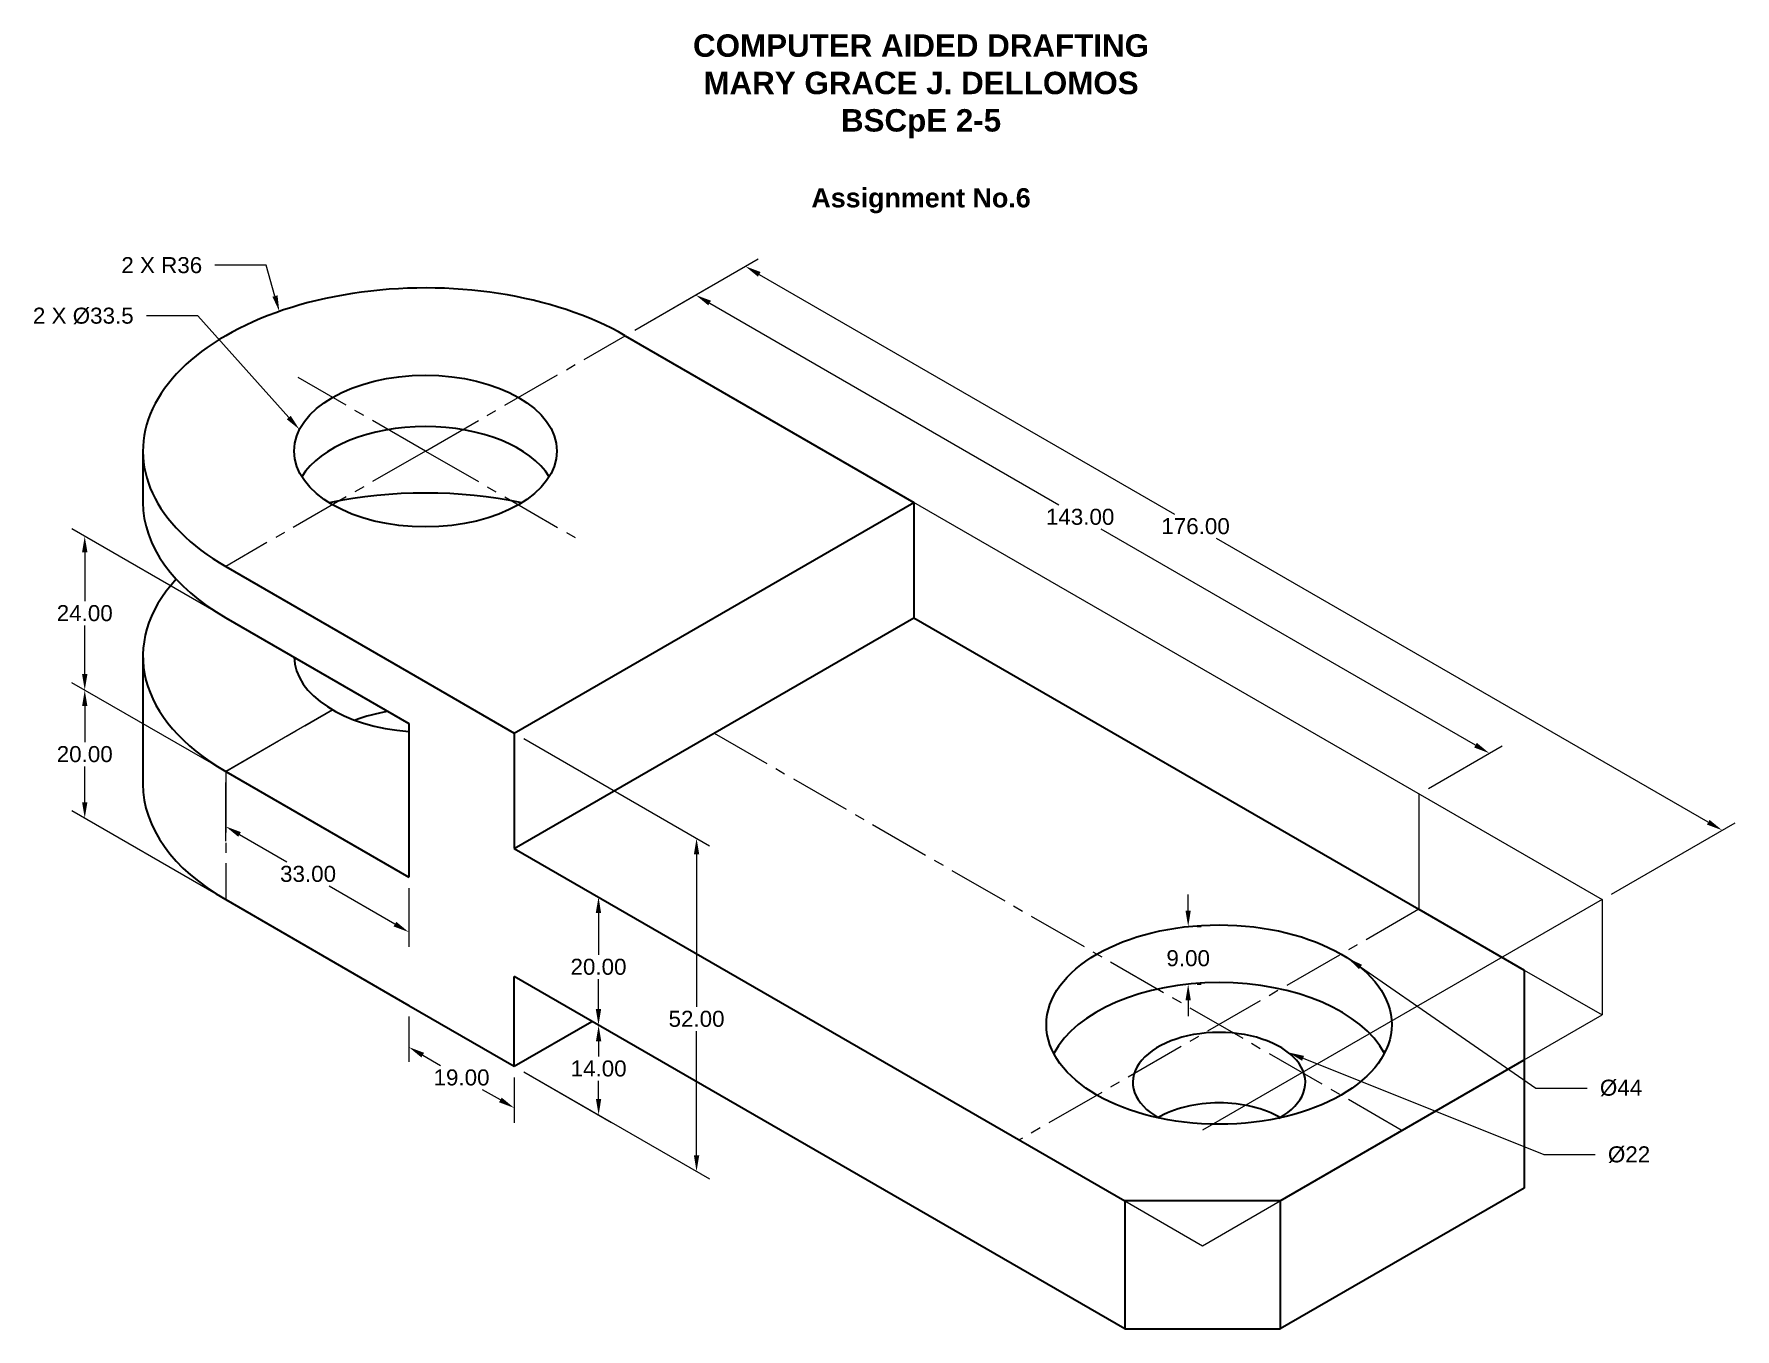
# Model space of a CAD drawing. Header units: millimetres. Extents: x 32458 to 32723, y -160 to 42.
import ezdxf
from ezdxf import colors
from ezdxf.entities.mleader import LeaderData, LeaderLine
from ezdxf.math import Vec2, Vec3

# ---------------------------------------------------------------- set-up
doc = ezdxf.new("R2010")
doc.units = ezdxf.units.MM
doc.linetypes.add('CENTER2', pattern=[28.575, 19.05, -3.175, 3.175, -3.175])
for name, color, linetype, lineweight, true_color in [('centerline', 7, 'CENTER2', 13, 0xffcd00), ('construction', 7, 'Continuous', 9, 0x0072ce), ('dimension', 7, 'Continuous', 13, 0x509e2f)]:
    doc.layers.add(name, color=color, linetype=linetype, lineweight=lineweight, true_color=true_color)
doc.layers.add('objectline', color=7, linetype='Continuous', lineweight=30)
doc.styles.get("Standard").update_dxf_attribs({"font": 'arial.ttf'})
doc.dimstyles.new('grace', dxfattribs={"dimtxt": 2.5, "dimasz": 2.5, "dimexe": 2, "dimexo": 1.5, "dimtad": 0, "dimtih": 1, "dimtoh": 1, "dimzin": 9, "dimdsep": 46, "dimtxsty": 'Standard', "dimcen": 0.5, "dimclrd": 256, "dimclre": 256, "dimclrt": 256, "dimadec": 0, "dimazin": 0, "dimtfac": 1, "dimtofl": 0, "dimtmove": 0, "dimatfit": 3, "dimfxl": 1, "dimtfillclr": 256, "dimlwd": -1, "dimlwe": -1, "dimarcsym": 1})

# ---------------------------------------------------------------- blocks, each defined once
blk = doc.blocks.new('*D17')
at = {"layer": 'Defpoints', "color": 0, "transparency": 16777216}
for p in [(32487.63, -48.94), (32465.64, -60.24), (32487.63, -72.94)]:
    blk.add_point(p, dxfattribs=at)
at = {"layer": 'dimension', "transparency": 16777216}
for p, q in [((32486.13, -48.07), (32463.64, -35.08)), ((32465.64, -38.74), (32465.64, -46.34)), ((32465.64, -57.74), (32465.64, -50.14)), ((32486.13, -72.07), (32463.64, -59.08))]:
    blk.add_line(p, q, dxfattribs=at)
for points in [[(32465.22, -38.74), (32466.06, -38.74), (32465.64, -36.24)], [(32465.22, -57.74), (32466.06, -57.74), (32465.64, -60.24)]]:
    blk.add_solid(points, dxfattribs=at)
at = {"layer": 'dimension', "transparency": 16777216, "insert": (32465.64, -48.24), "char_height": 2.5, "attachment_point": 5}
blk.add_mtext('24.00', dxfattribs=at)
blk = doc.blocks.new('*D18')
at = {"layer": 'Defpoints', "color": 0, "transparency": 16777216}
for p in [(32487.63, -72.94), (32465.64, -80.24), (32487.63, -92.94)]:
    blk.add_point(p, dxfattribs=at)
at = {"layer": 'dimension', "transparency": 16777216}
for p, q in [((32486.13, -72.07), (32463.64, -59.09)), ((32465.64, -62.74), (32465.64, -68.34)), ((32465.64, -77.74), (32465.64, -72.14)), ((32486.13, -92.07), (32463.64, -79.09))]:
    blk.add_line(p, q, dxfattribs=at)
for points in [[(32465.23, -62.74), (32466.06, -62.74), (32465.64, -60.24)], [(32465.23, -77.74), (32466.06, -77.74), (32465.64, -80.24)]]:
    blk.add_solid(points, dxfattribs=at)
at = {"layer": 'dimension', "transparency": 16777216, "insert": (32465.64, -70.24), "char_height": 2.5, "attachment_point": 5}
blk.add_mtext('20.00', dxfattribs=at)
blk = doc.blocks.new('*D19')
at = {"layer": 'Defpoints', "color": 0, "transparency": 16777216}
for p in [(32487.63, -72.94), (32516.21, -89.44), (32516.21, -98.01)]:
    blk.add_point(p, dxfattribs=at)
at = {"layer": 'dimension', "transparency": 16777216}
for p, q in [((32487.63, -74.67), (32487.63, -83.82)), ((32489.8, -82.76), (32497.2, -87.03)), ((32514.05, -96.76), (32503.79, -90.83)), ((32516.21, -91.17), (32516.21, -100.32))]:
    blk.add_line(p, q, dxfattribs=at)
for points in [[(32490.01, -82.4), (32489.59, -83.12), (32487.63, -81.51)], [(32514.26, -96.4), (32513.84, -97.12), (32516.21, -98.01)]]:
    blk.add_solid(points, dxfattribs=at)
at = {"layer": 'dimension', "transparency": 16777216, "insert": (32500.49, -88.93), "char_height": 2.5, "attachment_point": 5}
blk.add_mtext('33.00', dxfattribs=at)
blk = doc.blocks.new('*D20')
at = {"layer": 'Defpoints', "color": 0, "transparency": 16777216}
for p in [(32516.21, -109.44), (32532.67, -118.94), (32532.67, -125.45)]:
    blk.add_point(p, dxfattribs=at)
at = {"layer": 'dimension', "transparency": 16777216}
for p, q in [((32516.21, -111.17), (32516.21, -118.26)), ((32518.38, -117.2), (32521.15, -118.8)), ((32532.67, -120.67), (32532.67, -127.76)), ((32530.5, -124.2), (32527.73, -122.6))]:
    blk.add_line(p, q, dxfattribs=at)
for points in [[(32518.59, -116.84), (32518.17, -117.56), (32516.21, -115.95)], [(32530.71, -123.84), (32530.29, -124.56), (32532.67, -125.45)]]:
    blk.add_solid(points, dxfattribs=at)
at = {"layer": 'dimension', "transparency": 16777216, "insert": (32524.44, -120.7), "char_height": 2.5, "attachment_point": 5}
blk.add_mtext('19.00', dxfattribs=at)
blk = doc.blocks.new('*D21')
at = {"layer": 'Defpoints', "color": 0, "transparency": 16777216}
for p in [(32532.67, -104.94), (32545.83, -112.54), (32532.67, -118.94)]:
    blk.add_point(p, dxfattribs=at)
at = {"layer": 'dimension', "transparency": 16777216}
for p, q in [((32534.17, -105.8), (32547.83, -113.69)), ((32545.83, -115.04), (32545.83, -117.4)), ((32534.17, -119.8), (32547.83, -127.69)), ((32545.83, -124.04), (32545.83, -121.2))]:
    blk.add_line(p, q, dxfattribs=at)
for points in [[(32545.41, -115.04), (32546.24, -115.04), (32545.83, -112.54)], [(32545.41, -124.04), (32546.24, -124.04), (32545.83, -126.54)]]:
    blk.add_solid(points, dxfattribs=at)
at = {"layer": 'dimension', "transparency": 16777216, "insert": (32545.83, -119.3), "char_height": 2.5, "attachment_point": 5}
blk.add_mtext('14.00', dxfattribs=at)
blk = doc.blocks.new('*D22')
at = {"layer": 'Defpoints', "color": 0, "transparency": 16777216}
for p in [(32532.67, -84.94), (32532.67, -104.94), (32545.81, -112.52)]:
    blk.add_point(p, dxfattribs=at)
at = {"layer": 'dimension', "transparency": 16777216}
for p, q in [((32534.17, -85.8), (32547.81, -93.68)), ((32545.81, -95.02), (32545.81, -101.53)), ((32534.17, -105.8), (32547.81, -113.68)), ((32545.81, -110.02), (32545.81, -105.33))]:
    blk.add_line(p, q, dxfattribs=at)
for points in [[(32545.39, -95.02), (32546.22, -95.02), (32545.81, -92.52)], [(32545.39, -110.02), (32546.22, -110.02), (32545.81, -112.52)]]:
    blk.add_solid(points, dxfattribs=at)
at = {"layer": 'dimension', "transparency": 16777216, "insert": (32545.81, -103.43), "char_height": 2.5, "attachment_point": 5}
blk.add_mtext('20.00', dxfattribs=at)
blk = doc.blocks.new('*D23')
at = {"layer": 'Defpoints', "color": 0, "transparency": 16777216}
for p in [(32532.67, -66.94), (32532.67, -118.94), (32561.11, -135.36)]:
    blk.add_point(p, dxfattribs=at)
at = {"layer": 'dimension', "transparency": 16777216}
for p, q in [((32534.17, -67.8), (32563.11, -84.52)), ((32561.11, -85.86), (32561.11, -109.65)), ((32561.11, -132.86), (32561.11, -113.45)), ((32534.17, -119.8), (32563.11, -136.52))]:
    blk.add_line(p, q, dxfattribs=at)
for points in [[(32560.7, -85.86), (32561.53, -85.86), (32561.11, -83.36)], [(32560.7, -132.86), (32561.53, -132.86), (32561.11, -135.36)]]:
    blk.add_solid(points, dxfattribs=at)
at = {"layer": 'dimension', "transparency": 16777216, "insert": (32561.11, -111.55), "char_height": 2.5, "attachment_point": 5}
blk.add_mtext('52.00', dxfattribs=at)
blk = doc.blocks.new('*D24')
at = {"layer": 'Defpoints', "color": 0, "transparency": 16777216}
for p in [(32549.99, -4.94), (32721.16, -82.11), (32702.41, -92.94)]:
    blk.add_point(p, dxfattribs=at)
at = {"layer": 'dimension', "transparency": 16777216}
for p, q in [((32551.49, -4.07), (32570.74, 7.04)), ((32570.9, 4.64), (32635.68, -32.77)), ((32718.99, -80.86), (32642.27, -36.57)), ((32703.91, -92.07), (32723.16, -80.96))]:
    blk.add_line(p, q, dxfattribs=at)
for points in [[(32571.11, 5), (32570.69, 4.28), (32568.74, 5.89)], [(32719.2, -80.5), (32718.78, -81.22), (32721.16, -82.11)]]:
    blk.add_solid(points, dxfattribs=at)
at = {"layer": 'dimension', "transparency": 16777216, "insert": (32638.98, -34.67), "char_height": 2.5, "attachment_point": 5}
blk.add_mtext('176.00', dxfattribs=at)
blk = doc.blocks.new('*D25')
at = {"layer": 'Defpoints', "color": 0, "transparency": 16777216}
for p in [(32549.99, -4.94), (32684.83, -70.09), (32673.83, -76.44)]:
    blk.add_point(p, dxfattribs=at)
at = {"layer": 'dimension', "transparency": 16777216}
for p, q in [((32551.49, -4.07), (32562.99, 2.57)), ((32563.16, 0.16), (32617.67, -31.31)), ((32682.67, -68.84), (32624.26, -35.12)), ((32675.33, -75.57), (32686.83, -68.93))]:
    blk.add_line(p, q, dxfattribs=at)
for points in [[(32563.36, 0.53), (32562.95, -0.2), (32560.99, 1.41)], [(32682.87, -68.47), (32682.46, -69.2), (32684.83, -70.09)]]:
    blk.add_solid(points, dxfattribs=at)
at = {"layer": 'dimension', "transparency": 16777216, "insert": (32620.97, -33.21), "char_height": 2.5, "attachment_point": 5}
blk.add_mtext('143.00', dxfattribs=at)
blk = doc.blocks.new('*D28')
at = {"layer": 'Defpoints', "color": 0, "transparency": 16777216}
for p in [(32637.73, -97.14), (32637.73, -106.14), (32637.83, -106.14)]:
    blk.add_point(p, dxfattribs=at)
at = {"layer": 'dimension', "transparency": 16777216}
for p, q in [((32637.83, -94.64), (32637.83, -92.14)), ((32639.23, -97.14), (32639.83, -97.14)), ((32639.23, -106.14), (32639.83, -106.14)), ((32637.83, -108.64), (32637.83, -111.14))]:
    blk.add_line(p, q, dxfattribs=at)
for points in [[(32637.41, -94.64), (32638.24, -94.64), (32637.83, -97.14)], [(32637.41, -108.64), (32638.24, -108.64), (32637.83, -106.14)]]:
    blk.add_solid(points, dxfattribs=at)
at = {"layer": 'dimension', "transparency": 16777216, "insert": (32637.83, -102.09), "char_height": 2.5, "attachment_point": 5}
blk.add_mtext('9.00', dxfattribs=at)

msp = doc.modelspace()

# ---------------------------------------------------------------- linework, layer by layer
at = {"layer": 'centerline', "ltscale": 0.5}
for p, q in [((32518.811, -22.938), (32549.987, -4.938)), ((32518.811, -22.938), (32498.962, -11.478)), ((32518.811, -22.938), (32487.634, -40.938)), ((32518.811, -22.938), (32543.268, -37.059)), ((32487.634, -72.938), (32504.305, -63.313)), ((32563.844, -66.938), (32671.231, -128.938)), ((32487.634, -72.938), (32487.634, -92.938)), ((32673.829, -94.438), (32611.475, -130.438))]:
    msp.add_line(p, q, dxfattribs=at)
at = {"layer": 'construction'}
for p, q in [((32549.987, -4.938), (32702.408, -92.938)), ((32673.829, -76.438), (32673.829, -94.438)), ((32702.408, -92.938), (32640.054, -128.938)), ((32702.408, -92.938), (32702.408, -110.938)), ((32690.284, -103.938), (32702.408, -110.938)), ((32690.284, -117.938), (32702.408, -110.938)), ((32668.283, -116.64), (32668.711, -116.393)), ((32652.178, -139.938), (32690.284, -117.938)), ((32627.93, -139.938), (32640.054, -146.938)), ((32640.054, -146.938), (32652.178, -139.938))]:
    msp.add_line(p, q, dxfattribs=at)
at = {"layer": 'dimension'}
msp.add_line((32504.305, -63.313), (32487.634, -72.938), dxfattribs=at)
at = {"layer": 'objectline'}
for p, q in [((32549.987, -4.938), (32595.021, -30.938)), ((32474.72, -22.938), (32474.72, -30.938)), ((32532.667, -66.938), (32595.021, -30.938)), ((32595.021, -30.938), (32595.021, -48.938)), ((32487.634, -40.938), (32516.212, -57.438)), ((32487.634, -48.938), (32516.212, -65.438)), ((32532.667, -84.938), (32595.021, -48.938)), ((32595.021, -48.938), (32673.829, -94.438)), ((32474.72, -54.912), (32474.72, -74.912)), ((32516.212, -57.438), (32532.667, -66.938)), ((32516.212, -65.438), (32516.212, -89.438)), ((32532.667, -66.938), (32532.667, -84.938)), ((32487.634, -72.938), (32516.212, -89.438)), ((32532.667, -84.938), (32627.93, -139.938)), ((32487.634, -92.938), (32516.212, -109.438)), ((32673.829, -94.438), (32690.284, -103.938)), ((32532.667, -118.938), (32532.667, -104.938)), ((32627.93, -159.938), (32532.667, -104.938)), ((32690.284, -103.938), (32690.284, -137.938)), ((32516.212, -109.438), (32532.667, -118.938)), ((32532.667, -118.938), (32544.791, -111.938)), ((32652.178, -139.938), (32690.284, -117.938)), ((32690.284, -137.938), (32652.178, -159.938)), ((32652.178, -139.938), (32627.93, -139.938)), ((32627.93, -139.938), (32627.93, -159.938)), ((32652.178, -139.938), (32652.178, -159.938)), ((32627.93, -159.938), (32652.178, -159.938))]:
    msp.add_line(p, q, dxfattribs=at)
for centre, major_axis, start_param, end_param in [((32518.811, -22.938), (-44.091, 0), 3.9269908, 7.0685835), ((32518.811, -30.938), (-20.514, 0), 3.486089, 5.938689), ((32518.811, -54.938), (-44.091, 0), 10.6479397, 11.3432089), ((32518.811, -30.938), (-44.091, 0), 6.2831853, 7.0685835), ((32518.811, -54.938), (-44.091, 0), 5.7923026, 7.0685835), ((32518.811, -54.938), (-20.514, 0), 6.2964415, 7.7269946), ((32518.811, -74.938), (-20.514, 0), 4.9998526, 5.2779154), ((32518.811, -74.938), (-44.091, 0), 6.2821607, 7.0685835), ((32642.652, -121.438), (-26.944, 0), 3.4350578, 5.9897202), ((32642.652, -121.438), (-13.472, 0), 2.3409258, 7.0838521), ((32642.652, -132.438), (-13.472, 0), 3.9201957, 5.5045823)]:
    msp.add_ellipse(centre, major_axis=major_axis, ratio=0.5773503, start_param=start_param, end_param=end_param, dxfattribs=at)
for centre, major_axis in [((32518.811, -22.938), (-20.514, 0)), ((32642.652, -112.438), (-26.944, 0))]:
    msp.add_ellipse(centre, major_axis=major_axis, ratio=0.5773503, dxfattribs=at)

# ---------------------------------------------------------------- texts
at = {"insert": (32426.3, 54.595), "char_height": 4, "attachment_point": 1}
msp.add_mtext_dynamic_manual_height_columns('\\pxsm1,t5;{\\fArial|b1|i0|c0|p34;\\P\\pqc;\\H0.875x;\\PCOMPUTER AIDED DRAFTING\\PMARY GRACE J. DELLOMOS\\PBSCpE 2-5\\H0.85714x;\\P\\psm1.3;\\PAssignment No.6}', width=339.68572, gutter_width=12.5, heights=[50.894], dxfattribs=at)

# ---------------------------------------------------------------- dimensions: what is measured, and where the dimension line sits
at = {"layer": 'dimension'}
for base, p1, p2, angle, picture, middle, dimtype in [((32721.156, -82.114), (32549.987, -4.938), (32702.408, -92.938), 330, '*D24', (32638.978, -34.668), 161), ((32684.832, -70.086), (32549.987, -4.938), (32673.829, -76.438), 330, '*D25', (32620.968, -33.214), 161), ((32465.639, -60.24), (32487.634, -48.938), (32487.634, -72.938), 90, '*D17', (32465.639, -48.24), 160), ((32465.644, -80.242), (32487.634, -72.938), (32487.634, -92.938), 90, '*D18', (32465.644, -70.242), 160), ((32561.114, -135.362), (32532.667, -66.938), (32532.667, -118.938), 90, '*D23', (32561.114, -111.548), 160), ((32516.212, -98.007), (32487.634, -72.938), (32516.212, -89.438), 330, '*D19', (32500.491, -88.931), 161), ((32545.806, -112.524), (32532.667, -84.938), (32532.667, -104.938), 90, '*D22', (32545.806, -103.432), 160), ((32637.828, -106.144), (32637.727, -97.144), (32637.727, -106.144), 90, '*D28', (32637.828, -102.092), 160), ((32545.828, -112.536), (32532.667, -118.938), (32532.667, -104.938), 90, '*D21', (32545.828, -119.303), 160), ((32532.667, -125.452), (32516.212, -109.438), (32532.667, -118.938), 330, '*D20', (32524.44, -120.702), 161)]:
    dim = msp.add_linear_dim(base=base, p1=p1, p2=p2, angle=angle, text='<>.00', dimstyle='grace', dxfattribs=at)
    dim.commit()
    dim.dimension.update_dxf_attribs({"geometry": picture, "text_midpoint": middle, "dimtype": dimtype})

# ---------------------------------------------------------------- leaders
ml = msp.add_multileader_mtext('Standard', dxfattribs=at)
ml.set_content('2 X R36', color=256)
ml.set_leader_properties(color=256, linetype='ByLayer', lineweight=-1)
ml.build(insert=Vec2(0, 0))
ml.multileader.update_dxf_attribs({"arrow_head_size": 2.5})
ctx = ml.context
ctx.base_point, ctx.char_height, ctx.arrow_head_size, ctx.plane_origin = Vec3(32469.61, 6.06), 2.5, 2.5, Vec3(32496.01, -1.15)
ctx.text_align_type = 2
notes = []
notes.append((ctx, [(0, (1, 1, 0), (32493.967, 6.06), (-1, 0), 8, [(0, [(32496.01, -1.15)], 0, [])])]))
ctx.mtext.insert, ctx.mtext.alignment, ctx.mtext.flow_direction = Vec3(32483.967, 7.332), 3, 5
ml = msp.add_multileader_mtext('Standard', dxfattribs=at)
ml.set_content('2 X %%C33.5', color=256)
ml.set_leader_properties(color=256, linetype='ByLayer', lineweight=-1)
ml.build(insert=Vec2(0, 0))
ml.multileader.update_dxf_attribs({"arrow_head_size": 2.5})
ctx = ml.context
ctx.base_point, ctx.char_height, ctx.arrow_head_size, ctx.plane_origin = Vec3(32455.79, -1.856), 2.5, 2.5, Vec3(32499.146, -19.564)
ctx.text_align_type = 2
notes.append((ctx, [(0, (1, 1, 0), (32483.275, -1.856), (-1, 0), 8, [(0, [(32499.146, -19.564)], 0, [])])]))
ctx.mtext.insert, ctx.mtext.alignment, ctx.mtext.flow_direction = Vec3(32473.275, -0.555), 3, 5
ml = msp.add_multileader_mtext('Standard', dxfattribs=at)
ml.set_content('%%C44', color=256)
ml.set_leader_properties(color=256, linetype='ByLayer', lineweight=-1)
ml.build(insert=Vec2(0, 0))
ml.multileader.update_dxf_attribs({"arrow_head_size": 2.5})
ctx = ml.context
ctx.base_point, ctx.char_height, ctx.arrow_head_size, ctx.plane_origin = Vec3(32700.08, -122.333), 2.5, 2.5, Vec3(32662.668, -102.024)
notes.append((ctx, [(0, (1, 1, 0), (32692.08, -122.333), (1, 0), 8, [(0, [(32662.668, -102.024)], 0, [])])]))
ctx.mtext.insert, ctx.mtext.flow_direction = Vec3(32702.08, -121.033), 5
ml = msp.add_multileader_mtext('Standard', dxfattribs=at)
ml.set_content('%%C22', color=256)
ml.set_leader_properties(color=256, linetype='ByLayer', lineweight=-1)
ml.build(insert=Vec2(0, 0))
ml.multileader.update_dxf_attribs({"arrow_head_size": 2.5})
ctx = ml.context
ctx.base_point, ctx.char_height, ctx.arrow_head_size, ctx.plane_origin = Vec3(32701.33, -132.735), 2.5, 2.5, Vec3(32653.432, -116.773)
notes.append((ctx, [(0, (1, 1, 0), (32693.33, -132.735), (1, 0), 8, [(0, [(32653.432, -116.773)], 0, [])])]))
ctx.mtext.insert, ctx.mtext.flow_direction = Vec3(32703.33, -131.435), 5
for ctx, leaders in notes:
    for number, flags, end, landing, length, lines in leaders:
        leader = LeaderData()
        leader.index, (leader.has_last_leader_line, leader.has_dogleg_vector, leader.attachment_direction) = number, flags
        leader.last_leader_point, leader.dogleg_vector, leader.dogleg_length = Vec3(end), Vec3(landing), length
        for number, points, colour, breaks in lines:
            line = LeaderLine()
            line.index, line.vertices, line.color, line.breaks = number, Vec3.list(points), colors.encode_raw_color(colour), breaks
            leader.lines.append(line)
        ctx.leaders.append(leader)

doc.saveas('drawing.dxf')
